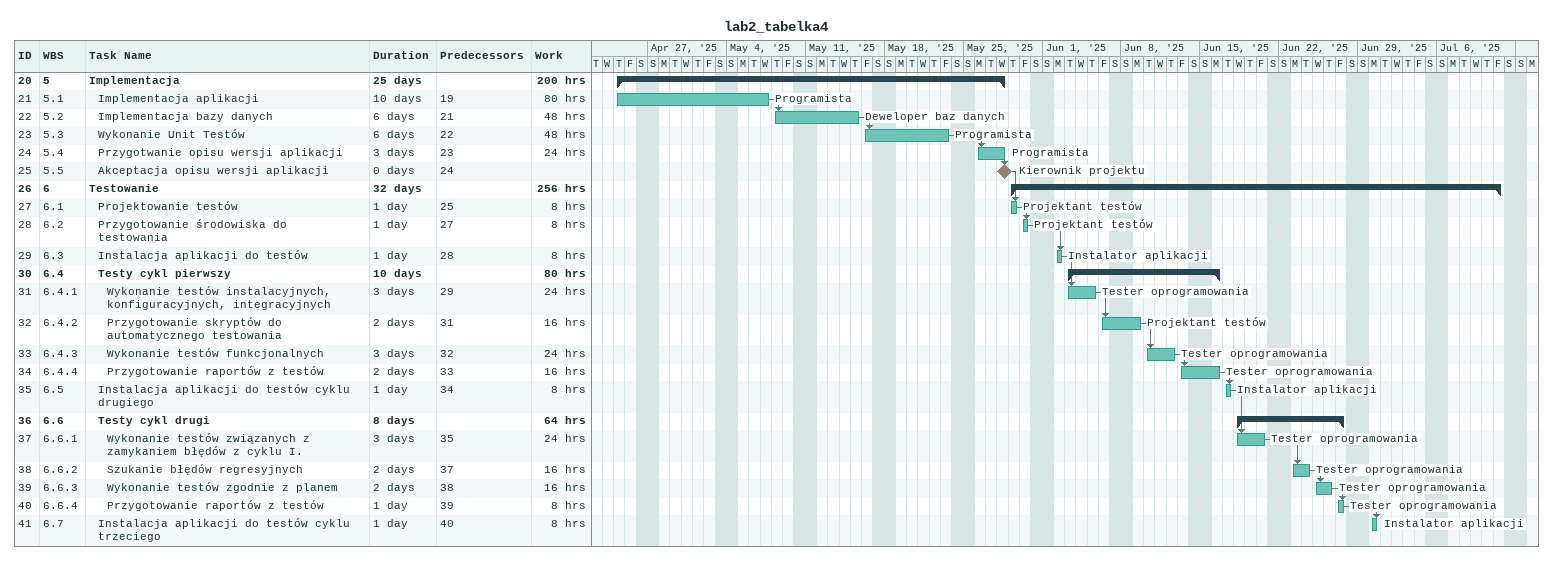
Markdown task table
lab2_tabelka4

| ID | WBS | Task | Duration | Start | Finish | Predecessors | Resources | Work (h) |
|---|---|---|---|---|---|---|---|---|
| 20 | 5 | **Implementacja** | 25d | 2025-04-24 | 2025-05-28 |  |  | 200 |
| 21 | 5.1 | Implementacja aplikacji | 10d | 2025-04-24 | 2025-05-07 | 19 | Programista | 80 |
| 22 | 5.2 | Implementacja bazy danych | 6d | 2025-05-08 | 2025-05-15 | 21 | Deweloper baz danych | 48 |
| 23 | 5.3 | Wykonanie Unit Testów | 6d | 2025-05-16 | 2025-05-23 | 22 | Programista | 48 |
| 24 | 5.4 | Przygotwanie opisu wersji aplikacji | 3d | 2025-05-26 | 2025-05-28 | 23 | Programista | 24 |
| 25 | 5.5 | Akceptacja opisu wersji aplikacji | 0d | 2025-05-28 | 2025-05-28 | 24 | Kierownik projektu |  |
| 26 | 6 | **Testowanie** | 32d | 2025-05-29 | 2025-07-11 |  |  | 256 |
| 27 | 6.1 | Projektowanie testów | 1d | 2025-05-29 | 2025-05-29 | 25 | Projektant testów | 8 |
| 28 | 6.2 | Przygotowanie środowiska do testowania | 1d | 2025-05-30 | 2025-05-30 | 27 | Projektant testów | 8 |
| 29 | 6.3 | Instalacja aplikacji do testów | 1d | 2025-06-02 | 2025-06-02 | 28 | Instalator aplikacji | 8 |
| 30 | 6.4 | **Testy cykl pierwszy** | 10d | 2025-06-03 | 2025-06-16 |  |  | 80 |
| 31 | 6.4.1 | Wykonanie testów instalacyjnych, konfiguracyjnych, integracyjnych | 3d | 2025-06-03 | 2025-06-05 | 29 | Tester oprogramowania | 24 |
| 32 | 6.4.2 | Przygotowanie skryptów do automatycznego testowania | 2d | 2025-06-06 | 2025-06-09 | 31 | Projektant testów | 16 |
| 33 | 6.4.3 | Wykonanie testów funkcjonalnych | 3d | 2025-06-10 | 2025-06-12 | 32 | Tester oprogramowania | 24 |
| 34 | 6.4.4 | Przygotowanie raportów z testów | 2d | 2025-06-13 | 2025-06-16 | 33 | Tester oprogramowania | 16 |
| 35 | 6.5 | Instalacja aplikacji do testów cyklu drugiego | 1d | 2025-06-17 | 2025-06-17 | 34 | Instalator aplikacji | 8 |
| 36 | 6.6 | **Testy cykl drugi** | 8d | 2025-06-18 | 2025-06-27 |  |  | 64 |
| 37 | 6.6.1 | Wykonanie testów związanych z zamykaniem błędów z cyklu I. | 3d | 2025-06-18 | 2025-06-20 | 35 | Tester oprogramowania | 24 |
| 38 | 6.6.2 | Szukanie błędów regresyjnych | 2d | 2025-06-23 | 2025-06-24 | 37 | Tester oprogramowania | 16 |
| 39 | 6.6.3 | Wykonanie testów zgodnie z planem | 2d | 2025-06-25 | 2025-06-26 | 38 | Tester oprogramowania | 16 |
| 40 | 6.6.4 | Przygotowanie raportów z testów | 1d | 2025-06-27 | 2025-06-27 | 39 | Tester oprogramowania | 8 |
| 41 | 6.7 | Instalacja aplikacji do testów cyklu trzeciego | 1d | 2025-06-30 | 2025-06-30 | 40 | Instalator aplikacji | 8 |
